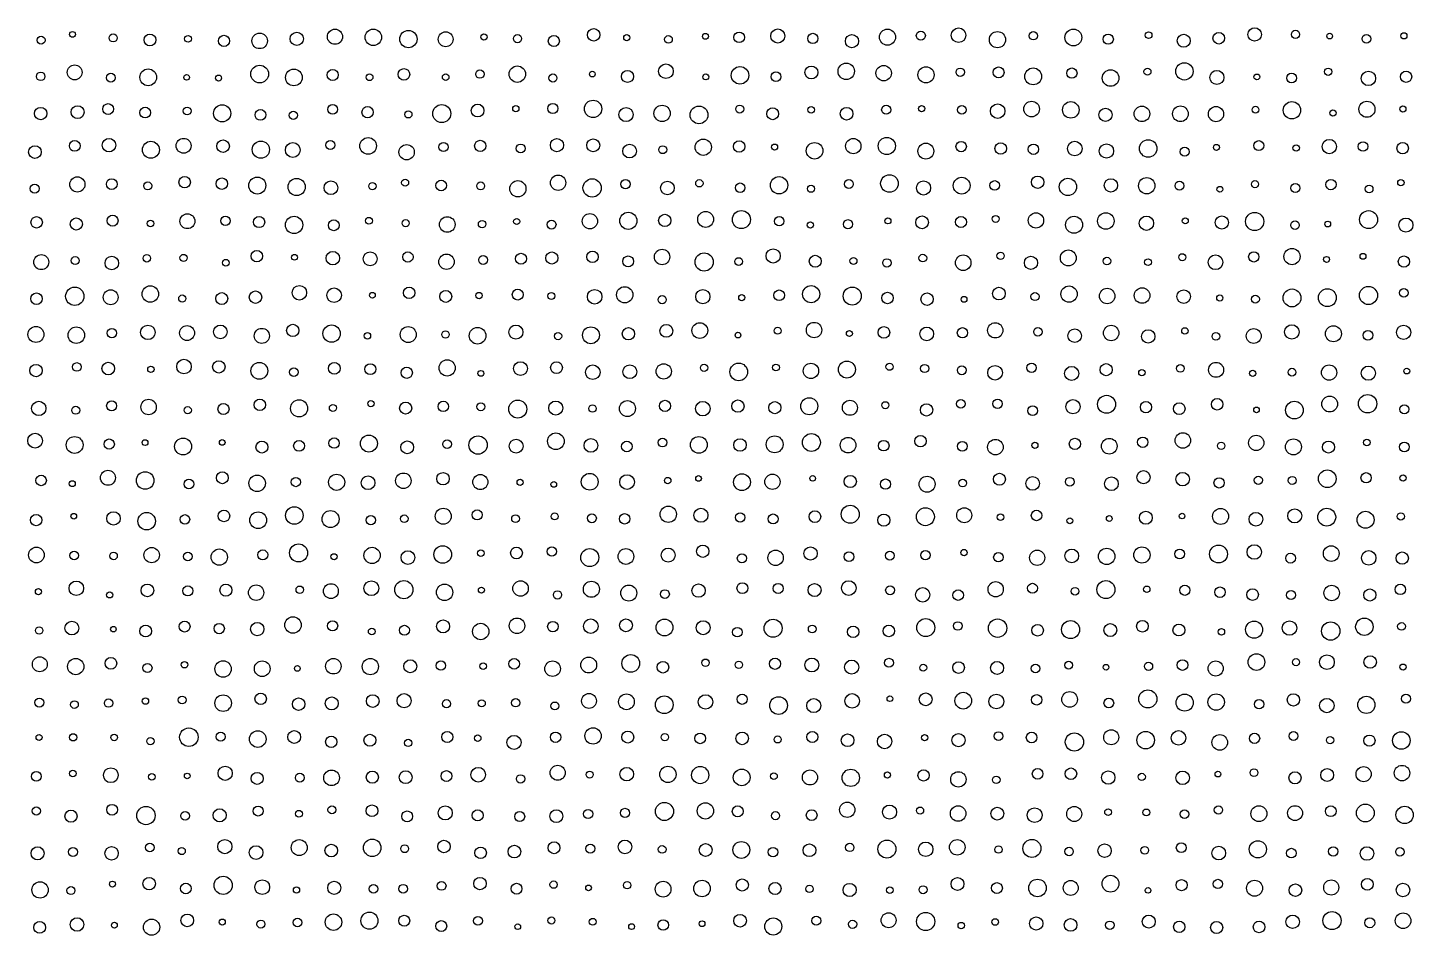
# Model space of a CAD drawing. Extents: x -295 to 305, y -195 to 205.
# Drawn here: x 79.5 to 154.5, y -44.6 to 4.6 of the extents above; entities that cross this region are included whole.
import ezdxf

# ---------------------------------------------------------------- set-up
doc = ezdxf.new("R2010")
doc.units = 0

msp = doc.modelspace()

# ---------------------------------------------------------------- linework, layer by layer
at = {"layer": 'VIA'}
for centre, radius in [((129.8897, 4.147), 0.3947), ((145.9305, 4.1877), 0.3647), ((80.1874, 3.8759), 0.2132), ((81.8883, 4.1907), 0.1596), ((84.0911, 3.9997), 0.2183), ((86.0858, 3.8883), 0.3222), ((88.1465, 3.948), 0.1825), ((90.0956, 3.8385), 0.3011), ((92.0284, 3.8379), 0.4209), ((94.0387, 3.949), 0.3615), ((96.1081, 4.0634), 0.4114), ((98.1833, 4.0343), 0.446), ((100.0881, 3.9346), 0.4716), ((102.106, 3.9269), 0.4037), ((104.181, 4.0461), 0.168), ((105.9975, 3.959), 0.2208), ((107.9654, 3.8308), 0.2997), ((110.1248, 4.1655), 0.3378), ((111.9136, 4.0126), 0.1629), ((114.1748, 3.9181), 0.208), ((116.1789, 4.085), 0.1598), ((118.005, 4.0308), 0.2876), ((120.0968, 4.103), 0.3816), ((121.9999, 3.9723), 0.2758), ((124.1161, 3.8221), 0.3592), ((126.04, 4.0419), 0.4358), ((127.8469, 4.1242), 0.244), ((131.9999, 3.9057), 0.4407), ((133.9411, 4.1155), 0.2269), ((136.1105, 4.0237), 0.4554), ((137.999, 3.93), 0.2768), ((140.189, 4.144), 0.1799), ((142.0885, 3.8446), 0.35), ((143.9905, 3.9838), 0.3163), ((148.1453, 4.1884), 0.2225), ((149.9959, 4.1004), 0.1546), ((151.9846, 3.9507), 0.2349), ((154.0155, 4.1129), 0.1674), ((82.0059, 2.1323), 0.4043), ((85.9884, 1.8641), 0.4521), ((92.0273, 2.0428), 0.4807), ((93.8834, 1.8589), 0.4556), ((95.9879, 1.9905), 0.3005), ((99.8447, 2.0242), 0.3141), ((103.9628, 2.0428), 0.2303), ((105.9858, 2.037), 0.4443), ((114.0393, 2.1951), 0.3962), ((118.0472, 1.9688), 0.4745), ((121.9183, 2.1281), 0.3495), ((123.8051, 2.1912), 0.4457), ((125.8337, 2.09), 0.4174), ((128.1258, 1.9984), 0.4381), ((129.9826, 2.1391), 0.2248), ((132.061, 2.1302), 0.295), ((133.9322, 1.9144), 0.4554), ((136.0303, 2.0947), 0.277), ((138.1273, 1.8257), 0.4487), ((140.1254, 2.1702), 0.1887), ((142.1243, 2.1876), 0.4689), ((149.911, 2.1668), 0.1979), ((80.1644, 1.9175), 0.2315), ((83.9653, 1.8439), 0.2412), ((88.0726, 1.8619), 0.1525), ((89.8008, 1.8263), 0.1632), ((97.9819, 1.8679), 0.1826), ((102.1053, 1.8672), 0.1775), ((107.9162, 1.8265), 0.2187), ((110.0498, 2.0423), 0.1558), ((111.9557, 1.9145), 0.3285), ((116.1982, 1.8887), 0.1637), ((119.9982, 1.8977), 0.2656), ((143.8868, 1.8563), 0.3834), ((146.0538, 1.8867), 0.1577), ((147.9308, 1.8231), 0.2649), ((152.0954, 1.8059), 0.3894), ((154.1383, 1.8947), 0.3037), ((80.1639, -0.0998), 0.3366), ((82.1627, -0.0229), 0.3489), ((83.819, 0.1426), 0.2953), ((85.8249, -0.0463), 0.2909), ((88.0986, 0.0408), 0.2129), ((89.9972, -0.0888), 0.4638), ((92.0724, -0.1697), 0.2934), ((93.8492, -0.1949), 0.2201), ((95.9877, 0.1253), 0.2637), ((97.8768, -0.0275), 0.3091), ((100.0857, -0.1428), 0.1947), ((101.8959, -0.0977), 0.4896), ((103.832, 0.0646), 0.3459), ((105.9069, 0.1687), 0.1693), ((107.9111, 0.1769), 0.275), ((110.0924, 0.1565), 0.4701), ((111.8747, -0.1542), 0.3831), ((113.8323, -0.0893), 0.4421), ((115.8286, -0.1718), 0.4804), ((118.0355, 0.1445), 0.2191), ((119.8207, -0.1113), 0.321), ((121.9053, 0.1013), 0.1791), ((123.8246, -0.1066), 0.3416), ((125.9713, 0.1062), 0.2463), ((127.8884, 0.1696), 0.1686), ((130.0637, 0.0986), 0.2319), ((132.0096, 0.0314), 0.3943), ((133.8467, 0.1478), 0.424), ((135.9716, 0.1021), 0.4475), ((137.8511, -0.168), 0.3548), ((139.8249, -0.1155), 0.4213), ((141.9098, -0.1123), 0.4252), ((143.8373, -0.1257), 0.4129), ((145.9776, 0.1104), 0.1824), ((147.9504, 0.0801), 0.4686), ((150.1696, -0.0624), 0.1691), ((152.0135, 0.1332), 0.4363), ((153.9646, 0.1479), 0.1661), ((83.8664, -1.8106), 0.3692), ((87.9062, -1.8452), 0.403), ((97.9055, -1.8529), 0.4517), ((108.1349, -1.8118), 0.3567), ((110.0987, -1.8191), 0.351), ((116.0595, -1.9215), 0.442), ((124.1883, -1.8625), 0.4146), ((126.0036, -1.8562), 0.467), ((149.9754, -1.8871), 0.388), ((79.8508, -2.188), 0.3447), ((82.0112, -1.8481), 0.2934), ((86.1353, -2.0623), 0.4607), ((90.0465, -1.8658), 0.3412), ((92.0944, -2.0545), 0.4662), ((93.8228, -2.0754), 0.4012), ((95.8576, -1.8026), 0.2502), ((99.9903, -2.1929), 0.4167), ((101.9878, -1.911), 0.2511), ((103.9812, -1.8527), 0.3076), ((106.1681, -1.9893), 0.2392), ((112.071, -2.1294), 0.3724), ((113.8652, -2.0571), 0.214), ((118.0065, -1.8838), 0.3137), ((119.9268, -1.9152), 0.164), ((122.0897, -2.1151), 0.4484), ((128.1168, -2.1336), 0.4311), ((130.0304, -1.888), 0.2818), ((132.1722, -1.9924), 0.3132), ((133.9452, -2.0351), 0.2835), ((136.1869, -1.9937), 0.3934), ((137.9028, -2.1289), 0.3858), ((140.1643, -1.9905), 0.4743), ((142.1424, -2.1645), 0.246), ((143.8618, -1.9318), 0.1624), ((146.1549, -1.8369), 0.2721), ((148.1801, -1.9634), 0.1724), ((151.8023, -1.8829), 0.2574), ((153.9504, -1.9709), 0.3092), ((82.1511, -3.9368), 0.4122), ((84.0161, -3.9217), 0.2944), ((87.964, -3.8168), 0.3086), ((89.9774, -3.8994), 0.3106), ((91.9013, -3.9976), 0.4606), ((94.0303, -4.0768), 0.4658), ((95.8898, -4.1173), 0.3716), ((99.9095, -3.8439), 0.1885), ((101.86, -3.9985), 0.2893), ((106.0157, -4.1743), 0.4406), ((108.197, -3.8462), 0.4169), ((110.0409, -4.1308), 0.4967), ((111.8478, -3.9233), 0.2514), ((115.849, -3.8768), 0.2001), ((120.1668, -3.9843), 0.469), ((123.9468, -3.9162), 0.2423), ((126.146, -3.8895), 0.476), ((127.9958, -4.1307), 0.3822), ((130.058, -4.0048), 0.456), ((131.8487, -3.9937), 0.2598), ((134.1763, -3.8198), 0.3377), ((135.8138, -4.0711), 0.4681), ((138.1459, -3.988), 0.3609), ((140.0857, -4.0086), 0.4433), ((145.9486, -3.9232), 0.1912), ((150.0664, -3.9488), 0.2791), ((153.8534, -3.8423), 0.1736), ((79.8382, -4.1652), 0.2455), ((85.9674, -4.0178), 0.2193), ((98.1376, -4.0319), 0.1957), ((104.0017, -4.021), 0.2143), ((114.119, -4.1314), 0.3672), ((118.0583, -4.1195), 0.2589), ((121.8969, -4.1709), 0.1948), ((141.8578, -4.0069), 0.2401), ((144.0471, -4.1996), 0.1576), ((148.1357, -4.1326), 0.2457), ((152.1324, -4.1853), 0.2103), ((79.9454, -5.9913), 0.3089), ((82.0957, -6.0826), 0.3274), ((84.0615, -5.9033), 0.2971), ((86.1139, -6.0559), 0.1843), ((88.1151, -5.9301), 0.4032), ((90.1738, -5.9106), 0.2545), ((91.9962, -5.9769), 0.3036), ((93.8948, -6.1325), 0.4696), ((96.0443, -6.1524), 0.2925), ((97.948, -5.9086), 0.187), ((99.9397, -6.0381), 0.1925), ((102.191, -6.1098), 0.4231), ((104.0757, -6.0873), 0.2012), ((105.9522, -5.9468), 0.1655), ((107.8394, -6.1107), 0.2437), ((109.9191, -5.9319), 0.4118), ((111.9983, -5.9097), 0.4647), ((113.9774, -5.8917), 0.3335), ((116.1889, -5.8319), 0.4316), ((118.1254, -5.8401), 0.4898), ((120.175, -5.9328), 0.25), ((121.8622, -6.1407), 0.1695), ((123.8984, -6.0948), 0.2478), ((126.0661, -5.9127), 0.1641), ((127.9142, -5.9932), 0.3454), ((130.0226, -5.9746), 0.2948), ((131.9025, -5.8095), 0.1896), ((134.084, -5.8891), 0.4152), ((136.1458, -6.1232), 0.4602), ((137.8702, -5.92), 0.4503), ((140.071, -6.0411), 0.389), ((142.173, -5.9128), 0.1618), ((144.1534, -5.9982), 0.3582), ((145.9343, -5.9465), 0.4954), ((148.1175, -6.1457), 0.2313), ((149.8926, -6.0838), 0.1555), ((152.1043, -5.8456), 0.4879), ((154.1278, -6.14), 0.3812), ((113.8285, -7.8686), 0.417), ((119.8473, -7.8135), 0.384), ((135.8365, -7.9214), 0.4311), ((147.956, -7.8473), 0.4393), ((80.1975, -8.1472), 0.4072), ((82.0322, -8.0622), 0.2139), ((84.0166, -8.1988), 0.3669), ((85.9146, -7.9385), 0.2031), ((87.9061, -7.9206), 0.1947), ((90.1971, -8.1792), 0.1806), ((91.878, -7.8213), 0.3117), ((93.9158, -7.8858), 0.1582), ((95.9931, -7.9338), 0.3672), ((98.0178, -7.9676), 0.3764), ((100.0626, -7.8699), 0.2799), ((102.1513, -8.1268), 0.4179), ((104.135, -8.0326), 0.2424), ((106.1845, -7.9637), 0.2973), ((107.8528, -7.9254), 0.3301), ((110.0578, -7.8631), 0.3106), ((111.9918, -8.1112), 0.2973), ((116.1079, -8.1395), 0.4954), ((117.9752, -8.1162), 0.2094), ((122.128, -8.1014), 0.323), ((124.1981, -8.0814), 0.1888), ((126.0095, -8.1919), 0.2262), ((127.9546, -7.9276), 0.2084), ((130.1412, -8.1815), 0.4223), ((132.1672, -7.806), 0.1966), ((133.8142, -8.1854), 0.3581), ((137.9285, -8.0921), 0.2084), ((140.1537, -8.1534), 0.1826), ((142.0098, -7.884), 0.1917), ((143.8112, -8.1545), 0.4002), ((145.8849, -7.8651), 0.2786), ((149.8242, -8.0023), 0.1629), ((151.8, -7.8354), 0.1592), ((154.0201, -8.1215), 0.3061), ((82.0137, -9.9972), 0.4969), ((83.9535, -10.0509), 0.4024), ((86.1041, -9.8767), 0.4485), ((91.8056, -10.0448), 0.3377), ((94.1816, -9.808), 0.3924), ((96.0582, -9.9408), 0.3945), ((100.1273, -9.8092), 0.3082), ((102.1084, -10.0023), 0.3253), ((106.0103, -9.9062), 0.2946), ((110.1752, -10.0268), 0.3944), ((111.8048, -9.9181), 0.4396), ((116.0358, -10.0181), 0.3867), ((120.1732, -9.9452), 0.2895), ((121.9032, -9.886), 0.4641), ((124.1295, -9.9852), 0.4887), ((132.0754, -9.8524), 0.3461), ((135.8763, -9.8793), 0.4399), ((137.9404, -9.9848), 0.4185), ((139.8341, -9.9579), 0.4209), ((142.0881, -10.0156), 0.3667), ((147.9549, -10.0871), 0.4839), ((149.8721, -10.076), 0.4836), ((152.0986, -9.9546), 0.4906), ((154.015, -9.8074), 0.2327), ((79.9372, -10.1303), 0.3148), ((87.8338, -10.1192), 0.1918), ((89.9715, -10.1249), 0.3236), ((98.1369, -9.9427), 0.1521), ((103.9119, -9.9589), 0.173), ((107.8309, -9.9828), 0.1889), ((113.8329, -10.1838), 0.2199), ((118.1462, -10.0699), 0.1671), ((126.0418, -10.0904), 0.3097), ((128.1837, -10.1547), 0.3361), ((130.1896, -10.1632), 0.158), ((134.0313, -10.0116), 0.2181), ((144.0437, -10.0885), 0.1665), ((145.9713, -10.1557), 0.2144), ((79.9082, -12.0672), 0.4336), ((82.0951, -12.1073), 0.4493), ((84.0213, -11.9924), 0.2523), ((85.9734, -11.9554), 0.3934), ((88.0968, -11.9894), 0.4057), ((89.8986, -11.9291), 0.3705), ((92.1433, -12.1448), 0.4098), ((93.8211, -11.846), 0.3307), ((95.926, -12.02), 0.4704), ((97.8678, -12.1398), 0.1736), ((100.0761, -12.073), 0.431), ((102.0982, -12.0697), 0.2019), ((103.8322, -12.1341), 0.4501), ((105.9111, -11.9392), 0.383), ((108.1943, -12.1544), 0.1973), ((109.9749, -12.1112), 0.4565), ((112.0041, -12.0309), 0.3342), ((114.0572, -11.8713), 0.3489), ((115.8737, -11.8549), 0.425), ((117.9415, -12.1032), 0.1541), ((120.0905, -11.8644), 0.1855), ((122.0624, -11.8276), 0.4177), ((123.9757, -12.0185), 0.1603), ((125.8465, -11.9573), 0.3145), ((128.1671, -12.0375), 0.3722), ((130.1011, -11.9755), 0.2797), ((131.8807, -11.8439), 0.4136), ((134.1919, -11.9269), 0.2316), ((136.1821, -12.1351), 0.368), ((138.1572, -11.9873), 0.4164), ((140.1659, -12.1721), 0.3649), ((142.1529, -11.8755), 0.1735), ((143.8306, -12.169), 0.2066), ((145.882, -12.1494), 0.404), ((147.9448, -11.9326), 0.391), ((150.1998, -12.03), 0.4358), ((152.0715, -12.1099), 0.262), ((153.9997, -11.9529), 0.3857), ((87.9289, -13.8066), 0.3954), ((89.8156, -13.8244), 0.3371), ((102.1862, -13.8803), 0.4396), ((123.8428, -13.9685), 0.4598), ((79.9114, -14.0221), 0.3354), ((82.1203, -13.829), 0.2342), ((83.8268, -13.9127), 0.3417), ((86.1387, -13.9566), 0.1756), ((92.0101, -14.039), 0.4532), ((93.8795, -14.1079), 0.2278), ((96.0725, -13.9048), 0.3167), ((98.0237, -13.9471), 0.2943), ((99.9934, -14.1389), 0.3075), ((104.0121, -14.175), 0.1575), ((106.1571, -13.9172), 0.3738), ((108.1089, -13.8657), 0.3211), ((110.0713, -14.1143), 0.3947), ((112.0827, -14.0872), 0.3727), ((113.9177, -14.0674), 0.414), ((116.1033, -13.8773), 0.1993), ((117.982, -14.0953), 0.4774), ((119.9997, -13.8571), 0.1836), ((121.8936, -14.0412), 0.4157), ((126.1527, -13.8159), 0.1932), ((128.0502, -13.9108), 0.2211), ((130.0674, -14.0043), 0.2428), ((131.869, -14.1435), 0.3979), ((133.847, -13.8684), 0.2525), ((136.0172, -14.18), 0.381), ((137.8869, -13.9746), 0.3263), ((139.8235, -14.1373), 0.1754), ((141.9077, -13.9053), 0.2086), ((143.8444, -13.9842), 0.4051), ((145.8262, -14.1758), 0.1685), ((147.9534, -14.1129), 0.2125), ((149.9651, -14.1324), 0.4116), ((152.0944, -14.1639), 0.3853), ((154.1734, -14.0508), 0.1571), ((80.0632, -16.0745), 0.3888), ((84.0086, -15.9323), 0.2703), ((86.0097, -15.9989), 0.418), ((92.0368, -15.8786), 0.3136), ((94.163, -16.0701), 0.4622), ((98.0533, -15.8186), 0.1695), ((99.9377, -16.0518), 0.3251), ((101.9776, -15.962), 0.2804), ((106.0109, -16.111), 0.4906), ((108.0668, -16.0521), 0.3801), ((111.9513, -16.0833), 0.4301), ((113.99, -15.936), 0.302), ((116.036, -16.0861), 0.3941), ((117.9401, -15.9456), 0.3313), ((119.9392, -16.0327), 0.3288), ((121.8047, -15.9572), 0.462), ((124.0055, -16.0387), 0.4084), ((125.9234, -15.9002), 0.191), ((130.008, -15.8201), 0.2332), ((132.0021, -15.8184), 0.2542), ((136.0891, -15.9819), 0.3852), ((137.9068, -15.8512), 0.488), ((140.0443, -16.0049), 0.3058), ((143.9001, -15.8517), 0.3137), ((148.0847, -16.1666), 0.4791), ((149.996, -15.8382), 0.428), ((152.0482, -15.8184), 0.4997), ((82.0627, -16.1744), 0.215), ((88.1312, -16.1718), 0.1956), ((90.0677, -16.1063), 0.2996), ((95.994, -16.048), 0.1913), ((104.0089, -15.9849), 0.2135), ((110.0595, -16.0832), 0.1996), ((128.1569, -16.1587), 0.3328), ((133.9048, -16.1971), 0.2679), ((141.8462, -16.0882), 0.3154), ((146.0332, -16.1529), 0.1513), ((154.0406, -16.1229), 0.2387), ((79.8626, -17.8231), 0.4006), ((82.0038, -18.0551), 0.457), ((83.8786, -18.0043), 0.277), ((85.8173, -17.9273), 0.157), ((87.8784, -18.1378), 0.459), ((90, -17.9172), 0.1535), ((92.1487, -18.1674), 0.3231), ((94.1607, -18.1013), 0.2939), ((96.0602, -17.9535), 0.2818), ((97.9427, -17.9764), 0.4609), ((100.0208, -18.1803), 0.345), ((102.1814, -18.0124), 0.2368), ((103.8598, -18.0569), 0.4985), ((105.9221, -18.1179), 0.3722), ((108.0741, -17.8528), 0.4518), ((109.974, -18.078), 0.3746), ((111.9207, -18.1363), 0.2873), ((113.8531, -17.924), 0.2389), ((115.8219, -18.0494), 0.4539), ((118.0504, -18.0556), 0.3382), ((119.9264, -18.0197), 0.4581), ((121.9161, -17.9201), 0.4868), ((123.9043, -18.0654), 0.4224), ((125.836, -18.0927), 0.288), ((127.827, -17.8453), 0.3114), ((130.0953, -18.1255), 0.2629), ((131.8869, -18.1721), 0.422), ((134.0248, -18.0746), 0.1647), ((136.1928, -17.9967), 0.3058), ((138.0562, -18.1194), 0.4242), ((139.869, -17.9068), 0.2793), ((142.0411, -17.8107), 0.4209), ((144.1162, -18.1019), 0.2015), ((146.0156, -17.941), 0.414), ((148.0347, -18.157), 0.4339), ((149.9324, -18.1674), 0.3273), ((152.007, -17.9229), 0.1761), ((154.0448, -18.1635), 0.2657), ((83.8088, -19.8327), 0.4061), ((85.8246, -19.9772), 0.4757), ((90.0068, -19.8308), 0.3214), ((139.9135, -19.8027), 0.358), ((149.8652, -19.8836), 0.4773), ((80.188, -19.9758), 0.2865), ((81.877, -20.151), 0.162), ((88.1943, -20.1715), 0.2618), ((91.8913, -20.1303), 0.4454), ((93.9871, -20.0635), 0.2501), ((96.1967, -20.0749), 0.4378), ((97.8978, -20.1013), 0.3729), ((99.8137, -19.9931), 0.4202), ((101.9606, -19.8804), 0.3337), ((103.9821, -20.0628), 0.4104), ((106.1371, -20.0757), 0.1655), ((107.9637, -20.1912), 0.154), ((109.9085, -20.0467), 0.4559), ((111.9329, -20.0614), 0.398), ((114.1329, -19.9844), 0.1756), ((115.8029, -19.8706), 0.1536), ((118.1575, -20.0697), 0.4531), ((119.8061, -20.049), 0.4143), ((121.9879, -19.8654), 0.1522), ((124.0244, -20.0332), 0.3328), ((125.9348, -20.1728), 0.2763), ((128.1851, -20.1796), 0.4327), ((130.1127, -20.1163), 0.2062), ((132.1053, -19.915), 0.3248), ((133.9041, -20.1411), 0.3703), ((135.9118, -20.0436), 0.2349), ((138.171, -20.1559), 0.3737), ((142.0289, -19.9064), 0.3671), ((144.0059, -20.1096), 0.2785), ((146.1319, -19.9658), 0.2221), ((147.9641, -19.978), 0.217), ((151.9706, -19.8325), 0.2788), ((153.9695, -19.8413), 0.1697), ((81.9587, -21.9145), 0.1536), ((84.1091, -22.0331), 0.3637), ((85.9061, -22.1848), 0.4737), ((90.0947, -21.9008), 0.3144), ((91.9455, -22.133), 0.4548), ((93.91, -21.8767), 0.4749), ((95.8686, -22.0681), 0.4618), ((101.9751, -21.9179), 0.4339), ((103.8117, -21.8415), 0.2694), ((108.0092, -21.9218), 0.1852), ((114.1669, -21.8077), 0.4417), ((115.934, -21.8643), 0.3802), ((118.0592, -21.9771), 0.2527), ((122.1092, -21.938), 0.3155), ((124.0213, -21.8044), 0.4885), ((128.0932, -21.9415), 0.4855), ((130.1961, -21.8628), 0.4054), ((134.1142, -21.8731), 0.2841), ((140.0369, -21.9959), 0.3511), ((142.0012, -21.9067), 0.1506), ((144.0854, -21.9225), 0.4333), ((146.0006, -22.0774), 0.3685), ((148.1013, -21.8967), 0.3786), ((149.8359, -21.9661), 0.4855), ((151.9391, -22.105), 0.4613), ((153.847, -21.9253), 0.1974), ((79.9204, -22.1207), 0.306), ((87.9805, -22.0848), 0.2561), ((98.0494, -22.1273), 0.2518), ((99.8609, -22.048), 0.2041), ((105.8909, -22.0497), 0.2105), ((110.0243, -22.0214), 0.2435), ((111.8019, -22.0568), 0.2828), ((119.8426, -22.0635), 0.2721), ((125.8432, -22.1278), 0.3295), ((132.1613, -21.9638), 0.1776), ((135.9179, -22.1611), 0.1571), ((138.0542, -22.0413), 0.1573), ((79.9331, -24.0163), 0.4265), ((81.9777, -24.0419), 0.2379), ((84.1117, -24.0661), 0.2051), ((86.1778, -24.0214), 0.4167), ((88.1376, -24.0929), 0.236), ((89.8411, -24.1292), 0.4404), ((92.198, -24.0076), 0.2687), ((94.1347, -23.903), 0.4911), ((96.0553, -24.1118), 0.167), ((98.1183, -24.0387), 0.4396), ((100.0606, -24.1562), 0.3749), ((101.9453, -23.9893), 0.4771), ((104.0044, -23.9117), 0.178), ((105.9392, -23.9058), 0.32), ((107.8572, -23.8252), 0.2504), ((109.9096, -24.1549), 0.4872), ((111.8699, -24.0956), 0.4257), ((114.1595, -24.0192), 0.3789), ((116.0329, -23.8137), 0.3362), ((118.1538, -24.1947), 0.2496), ((119.9788, -24.1661), 0.4181), ((121.8723, -23.9346), 0.3603), ((123.9534, -24.1084), 0.2612), ((126.1667, -24.0498), 0.2386), ((128.0959, -24.0252), 0.25), ((130.1879, -23.8849), 0.1727), ((132.0479, -24.1359), 0.2561), ((134.1487, -24.1655), 0.4134), ((136.0235, -24.0678), 0.373), ((137.9155, -24.0915), 0.444), ((139.8233, -24.0152), 0.4394), ((141.866, -23.9593), 0.2665), ((143.9747, -23.9645), 0.4834), ((145.9103, -23.8532), 0.3929), ((147.8773, -24.1875), 0.2653), ((150.0777, -23.9384), 0.4247), ((152.1106, -24.172), 0.3929), ((153.9274, -24.1848), 0.3338), ((82.0952, -25.8176), 0.3931), ((98.0794, -25.8151), 0.4001), ((99.84, -25.8947), 0.4942), ((106.1629, -25.8298), 0.4197), ((109.9995, -25.8718), 0.4353), ((118.1806, -25.8112), 0.296), ((123.945, -25.8049), 0.3969), ((131.9018, -25.8722), 0.4137), ((137.8741, -25.8873), 0.4911), ((80.0433, -26.0042), 0.1676), ((83.9022, -26.1807), 0.1642), ((85.9436, -25.9319), 0.3437), ((88.136, -25.9596), 0.2691), ((90.1986, -25.9199), 0.3253), ((91.8369, -26.0564), 0.4161), ((94.1993, -25.8975), 0.2012), ((95.8864, -25.9722), 0.4014), ((102.0459, -26.0385), 0.4457), ((104.0413, -25.9193), 0.1626), ((108.1619, -26.177), 0.2224), ((112.0261, -26.0755), 0.4346), ((113.9828, -26.1351), 0.2396), ((115.8075, -25.9469), 0.362), ((120.1195, -25.8256), 0.2724), ((122.0886, -25.9143), 0.3499), ((126.1831, -25.9249), 0.2421), ((127.9467, -26.1737), 0.3894), ((129.8698, -26.1887), 0.2858), ((133.8961, -25.8151), 0.2664), ((136.2, -25.9807), 0.208), ((140.0838, -25.8724), 0.1758), ((142.1491, -25.9269), 0.2741), ((144.0514, -26.0339), 0.2857), ((145.8183, -26.1621), 0.3158), ((147.9008, -26.1859), 0.2413), ((150.1032, -26.074), 0.4162), ((152.172, -26.182), 0.3267), ((153.824, -25.8805), 0.2838), ((81.8552, -27.9747), 0.3744), ((87.9604, -27.8912), 0.2961), ((89.8352, -28.0023), 0.2792), ((91.9007, -28.0273), 0.3613), ((93.8331, -27.8093), 0.4466), ((95.981, -27.8497), 0.2747), ((101.9675, -27.8821), 0.3508), ((104.0046, -28.1591), 0.4445), ((105.9699, -27.8514), 0.4221), ((107.9148, -27.895), 0.2855), ((109.966, -27.8717), 0.3947), ((111.8709, -27.8237), 0.3484), ((113.9609, -27.9441), 0.4573), ((116.0548, -27.954), 0.3776), ((119.8457, -27.9818), 0.4882), ((128.1114, -27.9476), 0.4878), ((129.8472, -27.8613), 0.2322), ((132.0034, -27.9791), 0.4978), ((135.9593, -28.0577), 0.4898), ((138.111, -28.0838), 0.3492), ((139.8517, -27.8764), 0.3154), ((141.8263, -28.08), 0.3222), ((145.9002, -28.0604), 0.4613), ((147.82, -27.9719), 0.3916), ((150.0539, -28.1354), 0.4979), ((151.8739, -27.9029), 0.4705), ((153.8874, -27.8847), 0.2098), ((80.0834, -28.1058), 0.1974), ((84.1053, -28.0328), 0.151), ((85.852, -28.1343), 0.3231), ((98.1007, -28.1574), 0.1823), ((99.8718, -28.0922), 0.2679), ((117.9057, -28.1956), 0.2567), ((121.9612, -28.0258), 0.2081), ((124.1788, -28.1813), 0.3103), ((126.1124, -28.129), 0.3124), ((134.1719, -28.0926), 0.313), ((144.1291, -28.1741), 0.1765), ((80.1178, -29.9368), 0.404), ((82.0633, -30.0607), 0.4402), ((83.9703, -29.8839), 0.3158), ((85.9496, -30.1324), 0.247), ((87.9582, -29.9582), 0.1777), ((90.0456, -30.1884), 0.4461), ((92.1662, -30.176), 0.4242), ((94.0688, -30.1605), 0.1535), ((96.0214, -30.0422), 0.4202), ((98.0232, -30.0619), 0.4415), ((100.1886, -30.0453), 0.3508), ((101.8435, -30.0069), 0.2539), ((104.1365, -30.033), 0.1803), ((105.818, -29.9146), 0.2886), ((107.8972, -30.1768), 0.4198), ((109.8529, -29.9768), 0.4308), ((112.133, -29.8897), 0.4778), ((113.8749, -30.0947), 0.3148), ((116.1794, -29.8554), 0.2036), ((117.9872, -29.9681), 0.1968), ((119.9464, -29.9068), 0.3057), ((121.9389, -29.9747), 0.3753), ((124.0982, -30.0884), 0.3808), ((126.1192, -29.854), 0.241), ((127.9766, -30.1207), 0.1863), ((129.8919, -30.1132), 0.3161), ((131.9771, -30.136), 0.3536), ((134.0624, -30.165), 0.2358), ((135.8544, -29.9845), 0.2133), ((137.8795, -30.0973), 0.1544), ((140.1823, -30.0447), 0.2237), ((142.0216, -29.9776), 0.2901), ((143.8215, -30.1632), 0.4081), ((146.0287, -29.8168), 0.4513), ((148.1722, -29.8193), 0.194), ((149.8464, -29.822), 0.4007), ((152.1892, -29.8133), 0.3411), ((153.9688, -30.0851), 0.1642), ((92.084, -31.8076), 0.3087), ((109.8687, -31.921), 0.403), ((128.1108, -31.8348), 0.3488), ((130.1471, -31.9081), 0.4526), ((135.9095, -31.8415), 0.4236), ((140.1443, -31.8108), 0.4913), ((80.0913, -32.0114), 0.2409), ((81.9961, -32.1176), 0.2075), ((83.8445, -32.0358), 0.2277), ((85.8387, -31.9262), 0.176), ((87.8283, -31.8697), 0.212), ((90.0494, -32.0416), 0.4484), ((94.14, -32.0953), 0.3362), ((95.9297, -32.0577), 0.3524), ((98.1522, -31.9291), 0.343), ((99.8511, -31.9092), 0.3815), ((102.1469, -32.0746), 0.2219), ((104.0569, -32.0504), 0.194), ((105.8943, -32.0218), 0.2247), ((108.0207, -32.1951), 0.2144), ((111.8974, -31.9677), 0.4281), ((113.9474, -32.1296), 0.4809), ((116.1832, -31.9757), 0.3908), ((118.171, -31.8334), 0.2757), ((120.1401, -32.1717), 0.4795), ((122.044, -32.1758), 0.3791), ((124.1246, -31.9196), 0.3921), ((126.1722, -31.8002), 0.153), ((131.9403, -31.9536), 0.4006), ((134.1231, -31.8613), 0.2828), ((138.0322, -32.034), 0.2625), ((142.1405, -32.015), 0.4615), ((143.8465, -31.9839), 0.4427), ((146.1753, -32.0984), 0.2545), ((148.0281, -31.8672), 0.3343), ((149.8412, -32.1728), 0.3899), ((151.9833, -32.1357), 0.4658), ((154.1272, -31.8006), 0.2472), ((80.0755, -33.9009), 0.1631), ((81.9255, -33.8944), 0.1981), ((84.1457, -33.8961), 0.1786), ((88.1914, -33.8852), 0.4999), ((89.9209, -33.8599), 0.2469), ((91.9247, -33.9867), 0.4517), ((93.8984, -33.8759), 0.3451), ((98.0007, -34.0498), 0.3218), ((102.1919, -33.8733), 0.3021), ((103.8407, -33.937), 0.1744), ((108.0609, -33.8895), 0.2834), ((110.0893, -33.8184), 0.4435), ((111.972, -33.8796), 0.3241), ((113.9747, -33.887), 0.202), ((115.8943, -33.9503), 0.2903), ((118.1687, -33.9529), 0.34), ((121.9686, -33.8753), 0.2964), ((123.8793, -34.0516), 0.3443), ((125.8844, -34.1173), 0.3914), ((128.0507, -33.9155), 0.1691), ((129.8853, -34.0481), 0.3562), ((132.0604, -33.8233), 0.234), ((133.8498, -33.906), 0.289), ((136.1681, -34.1487), 0.4956), ((138.1592, -33.8905), 0.406), ((140.0262, -34.0474), 0.478), ((141.8066, -33.9256), 0.3947), ((144.0422, -34.1699), 0.4214), ((145.928, -33.9484), 0.276), ((148.037, -33.8229), 0.2394), ((152.1512, -34.0714), 0.3036), ((153.877, -34.0642), 0.4764), ((86.1083, -34.1006), 0.1964), ((95.9085, -34.1396), 0.3081), ((100.0749, -34.1978), 0.198), ((105.8071, -34.1681), 0.3822), ((120.0914, -34.0061), 0.1942), ((150.0196, -34.0466), 0.1939), ((79.9281, -36.0089), 0.2635), ((81.9051, -35.8556), 0.1822), ((83.9649, -35.9457), 0.4), ((86.1905, -36.0318), 0.1778), ((88.1025, -35.987), 0.1536), ((90.1614, -35.8421), 0.3851), ((91.8915, -36.1178), 0.327), ((94.1996, -36.0791), 0.237), ((95.9215, -36.0876), 0.4237), ((98.1329, -36.0496), 0.3298), ((99.9395, -36.0529), 0.3473), ((102.1482, -35.9908), 0.2943), ((103.8674, -35.9204), 0.3983), ((106.1611, -36.1474), 0.2275), ((108.1731, -35.8127), 0.4076), ((109.9056, -35.9134), 0.186), ((111.9164, -35.8902), 0.3675), ((114.1432, -35.9007), 0.4402), ((115.8959, -35.939), 0.4654), ((118.1417, -36.063), 0.4529), ((119.8891, -35.9972), 0.1828), ((121.84, -36.0651), 0.4092), ((124.0537, -36.0878), 0.4697), ((126.0384, -35.9374), 0.1663), ((127.9984, -35.957), 0.3062), ((129.8797, -36.1715), 0.4154), ((131.9351, -36.196), 0.2042), ((134.1738, -35.8733), 0.2898), ((135.9782, -35.8664), 0.3116), ((138.0016, -36.0745), 0.3628), ((139.8171, -36.0346), 0.1923), ((142.0287, -36.0892), 0.3659), ((143.9428, -35.8863), 0.1561), ((145.8961, -35.8096), 0.211), ((148.1168, -36.0877), 0.33), ((149.8603, -35.9371), 0.3501), ((151.8349, -35.8876), 0.4095), ((153.9139, -35.8314), 0.4192), ((84.0344, -37.8191), 0.2946), ((113.9567, -37.9085), 0.4927), ((116.1773, -37.8788), 0.4419), ((123.8614, -37.8167), 0.4139), ((151.9286, -37.9949), 0.4813), ((79.9296, -37.8828), 0.2226), ((81.806, -38.168), 0.3279), ((85.8672, -38.131), 0.4969), ((87.9881, -38.1482), 0.2389), ((89.86, -38.1191), 0.3548), ((91.9453, -37.8873), 0.2705), ((94.1551, -38.0358), 0.1848), ((95.9408, -37.8225), 0.2131), ((98.1116, -37.8717), 0.3163), ((100.0196, -38.1784), 0.2969), ((102.0833, -37.9897), 0.3812), ((103.8337, -38.1234), 0.2999), ((106.1158, -38.184), 0.2713), ((108.0969, -38.165), 0.3485), ((109.8194, -38.0474), 0.2521), ((111.8198, -37.989), 0.2495), ((117.9301, -37.9039), 0.297), ((119.9755, -38.1397), 0.2197), ((121.9312, -38.1076), 0.2905), ((126.1538, -37.9425), 0.3815), ((127.8074, -37.8599), 0.1915), ((129.8682, -38.0231), 0.4207), ((131.9905, -38.0271), 0.3468), ((134.0119, -38.1111), 0.4007), ((136.1568, -38.0458), 0.408), ((137.989, -37.9439), 0.1793), ((140.0633, -37.9629), 0.186), ((142.1362, -38.0542), 0.2323), ((143.9692, -37.8303), 0.2248), ((146.1621, -38.0298), 0.4302), ((148.1202, -37.9999), 0.4028), ((150.0565, -37.8965), 0.2925), ((154.0569, -38.0988), 0.4687), ((86.0778, -39.8605), 0.2305), ((90.1398, -39.8149), 0.3856), ((91.8296, -40.1393), 0.3724), ((94.1713, -39.8697), 0.4321), ((95.9071, -40.0265), 0.3428), ((98.1258, -39.8784), 0.4735), ((99.8816, -39.9305), 0.2117), ((102.0142, -39.807), 0.3401), ((105.8312, -40.0815), 0.3439), ((107.9751, -39.8784), 0.3216), ((109.9439, -39.922), 0.2451), ((111.817, -39.8298), 0.3674), ((113.8327, -39.9679), 0.2087), ((116.1885, -39.9964), 0.3465), ((118.1215, -39.9945), 0.4554), ((121.8141, -40.01), 0.3454), ((123.9937, -39.8563), 0.2286), ((126.01, -39.9505), 0.4877), ((128.1126, -39.9599), 0.3903), ((129.8207, -39.8511), 0.4211), ((132.0565, -39.9762), 0.1999), ((133.8639, -39.9127), 0.4865), ((137.8033, -40.0345), 0.3638), ((141.9548, -39.8723), 0.2667), ((146.1072, -39.9588), 0.4656), ((79.999, -40.178), 0.3547), ((81.9121, -40.1055), 0.247), ((84.0093, -40.1781), 0.3621), ((87.8065, -40.0555), 0.1941), ((103.9987, -40.1532), 0.3118), ((119.8393, -40.1137), 0.258), ((135.875, -40.0829), 0.2314), ((139.9784, -40.014), 0.2095), ((143.986, -40.1679), 0.3708), ((147.9203, -40.1681), 0.2604), ((150.1854, -40.0769), 0.2553), ((152.0156, -40.1891), 0.3683), ((153.804, -40.0953), 0.2305), ((80.1317, -42.1637), 0.4426), ((81.8016, -42.1948), 0.2176), ((84.0504, -41.8438), 0.1596), ((86.0413, -41.8262), 0.3388), ((88.0297, -42.0843), 0.2908), ((90.0517, -41.913), 0.4949), ((92.1664, -42.0119), 0.4013), ((94.0227, -42.1667), 0.1686), ((96.0689, -42.0459), 0.355), ((98.198, -42.0961), 0.2324), ((99.803, -42.0963), 0.236), ((101.8815, -41.941), 0.2418), ((103.963, -41.8183), 0.3353), ((105.9457, -42.0956), 0.2926), ((107.954, -41.8748), 0.1977), ((109.8443, -42.049), 0.1528), ((111.9388, -41.9081), 0.1987), ((113.884, -42.1191), 0.4271), ((115.9926, -42.0836), 0.4489), ((118.1741, -41.8939), 0.3296), ((119.9472, -42.0862), 0.326), ((121.8102, -42.1057), 0.1998), ((123.9904, -42.1641), 0.3564), ((126.1663, -42.1681), 0.1791), ((127.9689, -42.1527), 0.2171), ((129.8351, -41.8366), 0.3481), ((131.9663, -42.0596), 0.296), ((134.1672, -42.0549), 0.477), ((135.9658, -42.0533), 0.4048), ((138.12, -41.8226), 0.4579), ((140.1549, -42.1838), 0.1539), ((141.9722, -41.9012), 0.3007), ((143.9421, -41.8389), 0.2526), ((145.9243, -42.0672), 0.4342), ((148.1394, -42.1741), 0.3396), ((150.0788, -42.0305), 0.4081), ((152.0367, -41.8575), 0.3214), ((153.9663, -42.1646), 0.3641), ((88.1038, -43.8129), 0.3439), ((96.0269, -43.9078), 0.4463), ((97.975, -43.8278), 0.463), ((99.8586, -43.8323), 0.2982), ((118.0569, -43.8306), 0.3433), ((126.1011, -43.805), 0.405), ((128.1099, -43.8735), 0.493), ((140.196, -43.8782), 0.3514), ((147.9904, -43.8893), 0.3621), ((150.1232, -43.8221), 0.4917), ((153.9728, -43.8304), 0.4247), ((80.1077, -44.1915), 0.319), ((82.1349, -44.0343), 0.3676), ((84.1575, -44.0725), 0.1578), ((86.172, -44.1798), 0.4391), ((90.0022, -43.9029), 0.1652), ((92.0946, -44.0127), 0.2184), ((94.0714, -43.9285), 0.2333), ((101.8649, -44.1195), 0.2972), ((103.8563, -43.8363), 0.2371), ((106.0092, -44.1538), 0.1526), ((107.8327, -43.818), 0.1902), ((110.0736, -43.8884), 0.1864), ((112.179, -44.1492), 0.1574), ((113.8899, -44.0636), 0.2843), ((115.9948, -43.9907), 0.1569), ((119.8539, -44.1415), 0.463), ((122.1791, -43.8301), 0.2433), ((124.1488, -44.0214), 0.2225), ((130.036, -44.0918), 0.1726), ((131.8708, -43.8992), 0.1776), ((134.1006, -43.9811), 0.3583), ((135.9586, -44.0591), 0.3438), ((138.0902, -44.0759), 0.2303), ((141.848, -44.1622), 0.3097), ((143.8714, -44.1984), 0.3281), ((146.1689, -44.1665), 0.3149), ((152.1689, -43.9408), 0.27)]:
    msp.add_circle(centre, radius, dxfattribs=at)

doc.saveas('drawing.dxf')
